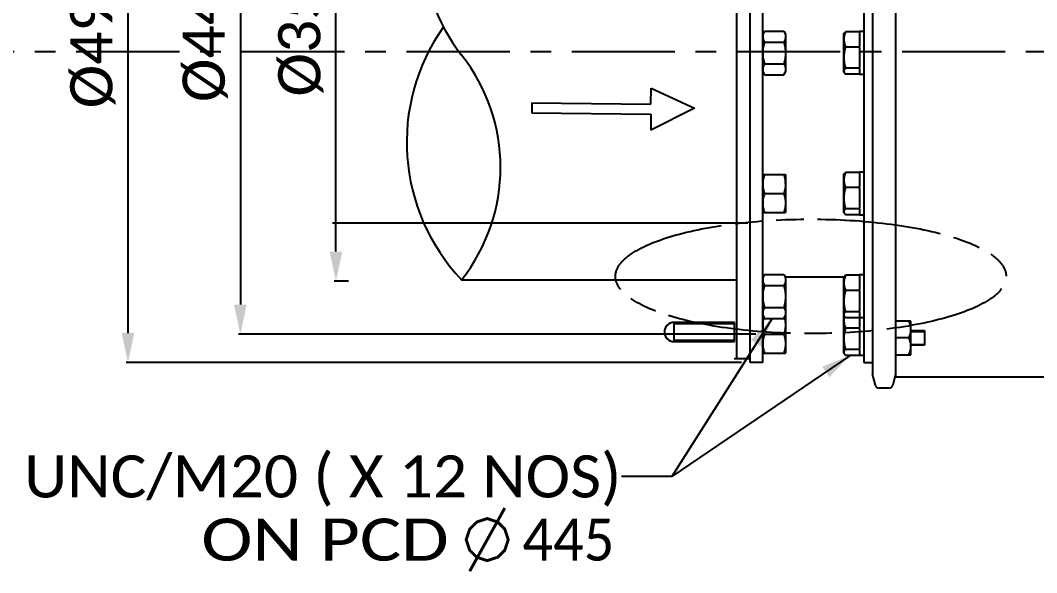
# Model space of a CAD drawing. Header units: millimetres. Extents: x 0 to 7169, y -1866 to 3918.
# Drawn here: x 1413 to 2217, y 276 to 713 of the extents above; entities that cross this region are included whole.
import ezdxf
from ezdxf.enums import TextEntityAlignment as Align

# ---------------------------------------------------------------- set-up
doc = ezdxf.new("R2010")
doc.units = ezdxf.units.MM
doc.header["$LTSCALE"] = 217.8
doc.header["$PDMODE"] = 3
doc.header["$PDSIZE"] = 8
doc.linetypes.add('CENTER', pattern=[0.6, 0.375, -0.075, 0.075, -0.075])
doc.linetypes.add('PHANTOM', pattern=[0.8, 0.45, -0.05, 0.1, -0.05, 0.1, -0.05])
doc.layers.get('0').update_dxf_attribs({"linetype": 'CONTINUOUS'})
doc.layers.get('Defpoints').update_dxf_attribs({"linetype": 'CONTINUOUS'})
for name, color, linetype in [('00_BUW_DATUM', 7, 'CONTINUOUS'), ('02___PRT_ALL_AXES', 7, 'CONTINUOUS'), ('DEFAULT_3', 7, 'PHANTOM')]:
    doc.layers.add(name, color=color, linetype=linetype)
doc.styles.get("Standard").update_dxf_attribs({"font": 'calibri.ttf'})
doc.dimstyles.new('DIMSTYLE_2', dxfattribs={"dimtxt": 33.333333, "dimasz": 23.333333, "dimexe": 1.5, "dimexo": 1, "dimgap": 1.25, "dimtad": 1, "dimdsep": 46, "dimtxsty": 'Standard', "dimblk": '_FILLED', "dimblk1": '_FILLED', "dimblk2": '_FILLED', "dimcen": 0.09, "dimazin": 2, "dimtp": 0.01, "dimtm": 0.01, "dimtfac": 1, "dimtofl": 0, "dimtmove": 0, "dimatfit": 3, "dimldrblk": '_FILLED', "dimfxl": 1, "dimtolj": 1, "dimarcsym": 0})
doc.dimstyles.new('DIMSTYLE_3', dxfattribs={"dimtxt": 33.333333, "dimasz": 23.333333, "dimexe": 1.5, "dimexo": 1, "dimgap": 1.25, "dimtad": 1, "dimdec": 0, "dimdsep": 46, "dimtxsty": 'Standard', "dimblk": '_FILLED', "dimblk1": '_FILLED', "dimblk2": '_FILLED', "dimcen": 0.09, "dimazin": 2, "dimtp": 0.01, "dimtm": 0.01, "dimtfac": 1, "dimtdec": 0, "dimtofl": 0, "dimtmove": 0, "dimatfit": 3, "dimldrblk": '_FILLED', "dimfxl": 1, "dimtolj": 1, "dimarcsym": 0})
doc.dimstyles.get("Standard").update_dxf_attribs({"dimtxt": 23.333333, "dimasz": 23.333333, "dimexe": 1.5, "dimexo": 1, "dimtad": 1, "dimdsep": 46, "dimtxsty": 'Standard', "dimblk": '_FILLED', "dimblk1": '_FILLED', "dimblk2": '_FILLED', "dimcen": 0.09, "dimazin": 2, "dimtol": 1, "dimtp": 0.01, "dimtm": 0.01, "dimtfac": 1, "dimtofl": 0, "dimtmove": 0, "dimatfit": 3, "dimldrblk": '_FILLED', "dimfxl": 1, "dimtolj": 1, "dimarcsym": 0})

# ---------------------------------------------------------------- blocks, each defined once
blk = doc.blocks.new('_FILLED')
at = {"color": 0, "linetype": 'ByBlock'}
blk.add_solid([(0, 0), (-1, 0.214), (-1, -0.214)], dxfattribs=at)
blk = doc.blocks.new('*D266')
at = {"color": 0, "linetype": 'Continuous', "lineweight": -2}
for p, q in [((1990.3, 689.51), (1990.3, 991.87)), ((2013.64, 990.37), (2068.1, 990.37)), ((2091.43, 962.08), (2091.43, 991.87))]:
    blk.add_line(p, q, dxfattribs=at)
at = {"layer": 'Defpoints', "color": 0}
for p in [(2091.43, 990.37), (2091.43, 961.08), (1990.3, 688.51)]:
    blk.add_point(p, dxfattribs=at)
at = {"color": 0, "linetype": 'ByBlock', "lineweight": -2, "xscale": 23.3333333333, "yscale": 23.3333333333, "zscale": 23.3333333333, "rotation": 180}
blk.add_blockref('_FILLED', (1990.3, 990.37), dxfattribs=at)
at = {"color": 0, "linetype": 'ByBlock', "lineweight": -2, "xscale": 23.3333333333, "yscale": 23.3333333333, "zscale": 23.3333333333}
blk.add_blockref('_FILLED', (2091.43, 990.37), dxfattribs=at)
at = {"color": 0, "insert": (2004.04, 1036.07), "char_height": 33.3333, "attachment_point": 1, "line_spacing_factor": 0.9}
blk.add_mtext('\\A1;\\A1;100', dxfattribs=at)
blk = doc.blocks.new('*D267')
at = {"color": 0, "linetype": 'Continuous', "lineweight": -2}
for p, q in [((1676.72, 863.48), (1661.17, 863.48)), ((1662.67, 530.2), (1662.67, 840.14)), ((1672.67, 506.87), (1661.17, 506.87))]:
    blk.add_line(p, q, dxfattribs=at)
at = {"layer": 'Defpoints', "color": 0}
for p in [(1662.67, 863.48), (1677.72, 863.48), (1673.67, 506.87)]:
    blk.add_point(p, dxfattribs=at)
at = {"color": 0, "linetype": 'ByBlock', "lineweight": -2, "xscale": 23.3333333333, "yscale": 23.3333333333, "zscale": 23.3333333333}
for p, rotation in [((1662.67, 863.48), 90), ((1662.67, 506.87), 270)]:
    blk.add_blockref('_FILLED', p, dxfattribs=dict(at, rotation=rotation))
at = {"color": 0, "insert": (1616.97, 652.85), "char_height": 33.333, "attachment_point": 1, "rotation": 90, "line_spacing_factor": 0.9}
blk.add_mtext('\\A1;%%c355', dxfattribs=at)
blk = doc.blocks.new('*D270')
at = {"color": 0, "linetype": 'Continuous', "lineweight": -2}
for p, q in [((1993.64, 909.84), (1585.54, 909.84)), ((1587.04, 886.5), (1587.04, 488.17)), ((1994.98, 464.84), (1585.54, 464.84))]:
    blk.add_line(p, q, dxfattribs=at)
at = {"layer": 'Defpoints', "color": 0}
for p in [(1994.64, 909.84), (1587.04, 464.84), (1995.98, 464.84)]:
    blk.add_point(p, dxfattribs=at)
at = {"color": 0, "linetype": 'ByBlock', "lineweight": -2, "xscale": 23.3333333333, "yscale": 23.3333333333, "zscale": 23.3333333333}
for p, rotation in [((1587.04, 909.84), 90), ((1587.04, 464.84), 270)]:
    blk.add_blockref('_FILLED', p, dxfattribs=dict(at, rotation=rotation))
at = {"color": 0, "insert": (1541.34, 705.18), "char_height": 33.333, "attachment_point": 2, "rotation": 90, "line_spacing_factor": 0.9}
blk.add_mtext('\\A1;%%c445', dxfattribs=at)
blk = doc.blocks.new('*D271')
at = {"color": 0, "linetype": 'Continuous', "lineweight": -2}
for p, q in [((1983.64, 932.34), (1496.62, 932.34)), ((1498.12, 909), (1498.12, 465.67)), ((1983.64, 442.34), (1496.62, 442.34))]:
    blk.add_line(p, q, dxfattribs=at)
at = {"layer": 'Defpoints', "color": 0}
for p in [(1984.64, 932.34), (1498.12, 442.34), (1984.64, 442.34)]:
    blk.add_point(p, dxfattribs=at)
at = {"color": 0, "linetype": 'ByBlock', "lineweight": -2, "xscale": 23.3333333333, "yscale": 23.3333333333, "zscale": 23.3333333333}
for p, rotation in [((1498.12, 932.34), 90), ((1498.12, 442.34), 270)]:
    blk.add_blockref('_FILLED', p, dxfattribs=dict(at, rotation=rotation))
at = {"color": 0, "insert": (1452.43, 700.27), "char_height": 33.333, "attachment_point": 2, "rotation": 90, "line_spacing_factor": 0.9}
blk.add_mtext('\\A1;%%c490', dxfattribs=at)
blk = doc.blocks.new('ARROW_4_BL0', base_point=(1881.99, 2048.48))
at = {"color": 7, "linetype": 'Continuous'}
for p, q in [((1911.91, 2052.37), (1912.07, 2065.14)), ((1912.07, 2065.14), (1946.4, 2049.29)), ((1817.68, 2053.5), (1817.58, 2045.71)), ((1817.68, 2053.5), (1911.91, 2052.37)), ((1817.58, 2045.71), (1911.82, 2044.58)), ((1946.4, 2049.29), (1911.67, 2031.81)), ((1911.82, 2044.58), (1911.67, 2031.81))]:
    blk.add_line(p, q, dxfattribs=at)

msp = doc.modelspace()

# ---------------------------------------------------------------- linework, layer by layer
at = {"color": 0, "linetype": 'Continuous'}
for p, q in [((1979.881, 476.971), (1979.881, 899.471)), ((2077.004, 703.663), (2077.004, 704.135)), ((2077.004, 691.416), (2077.004, 692.541)), ((2077.004, 675.09), (2077.004, 675.951)), ((2077.004, 592.413), (2077.004, 592.885)), ((2077.004, 580.165), (2077.004, 581.291)), ((2077.004, 563.84), (2077.004, 564.701)), ((1988.059, 552.751), (1659.887, 552.751)), ((1988.42, 552.634), (1683.573, 552.634)), ((2077.004, 510.973), (2077.004, 511.444)), ((1979.715, 444.857), (1979.715, 500.199)), ((2077.004, 498.724), (2077.004, 499.85)), ((2077.004, 482.399), (2077.004, 483.261)), ((2117.556, 475.139), (2105.355, 475.139)), ((2117.556, 448.583), (2117.556, 475.139)), ((1977.998, 474.134), (1930.103, 474.127)), ((1930.103, 474.127), (1930.103, 458.964)), ((1930.103, 473.297), (1977.998, 473.297)), ((1977.998, 458.971), (1977.998, 474.134)), ((2077.004, 468.915), (2077.004, 470.041)), ((2117.556, 467.685), (2128.326, 467.61)), ((2117.556, 466.957), (2128.326, 466.957)), ((2128.326, 467.61), (2128.326, 456.037)), ((1977.998, 459.843), (1930.103, 459.843)), ((1930.103, 458.964), (1977.998, 458.971)), ((2116.023, 461.861), (2105.355, 461.861)), ((2077.004, 452.59), (2077.004, 453.451)), ((2128.326, 456.037), (2117.556, 456.037)), ((2117.558, 456.742), (2128.326, 456.742)), ((1989.486, 445.367), (1977.641, 445.367)), ((2105.355, 448.583), (2117.556, 448.583))]:
    msp.add_line(p, q, dxfattribs=at)
for p, q in [((1762.092, 507.892), (1979.881, 507.892)), ((2105.355, 431.039), (2642.881, 431.039))]:
    msp.add_line(p, q)
at = {"color": 0, "linetype": 'Continuous', "const_width": 2.333}
for points in [[(1768.475, 277.221), (1796.253, 327.221)], [(1765.697, 302.221), (1768.475, 310.554), (1774.03, 316.109), (1782.364, 318.887), (1790.697, 316.109), (1796.253, 310.554), (1799.03, 302.221), (1796.253, 293.887), (1790.697, 288.332), (1782.364, 285.554), (1774.03, 288.332), (1768.475, 293.887), (1765.697, 302.221)]]:
    msp.add_lwpolyline(points, dxfattribs=at)
at = {"color": 0, "linetype": 'Continuous'}
for centre, radius, start, end in [((1875.103, 774.598), 143.788, 141.808948, 218.191052), ((1876.588, 616.673), 157.932, 144.696971, 223.533961), ((1649.081, 596.794), 143.788, 321.808948, 38.191052), ((2102.192, 468.551), 15.364, 334.189057, 25.394346), ((1930.103, 466.545), 7.582, 90, 270), ((2102.495, 455.241), 15.061, 333.76316, 26.073325)]:
    msp.add_arc(centre, radius, start, end, dxfattribs=at)
at = {"layer": '00_BUW_DATUM', "color": 0, "linetype": 'Continuous'}
for p, q in [((2000.304, 702.337), (2001.643, 704.658)), ((2001.643, 704.658), (2016.964, 704.658)), ((2016.964, 704.658), (2018.304, 702.337)), ((2018.304, 702.337), (2018.304, 672.337)), ((2064.504, 702.337), (2064.848, 702.933)), ((2064.504, 672.337), (2064.504, 702.337)), ((2077.004, 704.135), (2065.843, 704.135)), ((2077.004, 704.337), (2077.004, 704.135)), ((2080.304, 704.337), (2077.004, 704.337)), ((2077.004, 703.663), (2077.004, 692.541)), ((2001.643, 695.997), (2016.964, 695.997)), ((2077.004, 692.078), (2065.843, 692.078)), ((2077.004, 691.416), (2077.004, 675.951)), ((2001.643, 678.677), (2016.964, 678.677)), ((2000.304, 672.337), (2001.643, 670.016)), ((2001.643, 670.016), (2016.964, 670.016)), ((2016.964, 670.016), (2018.304, 672.337)), ((2064.504, 672.337), (2064.848, 671.741)), ((2077.004, 675.28), (2065.843, 675.28)), ((2077.004, 670.539), (2065.843, 670.539)), ((2077.004, 675.09), (2077.004, 670.337)), ((2080.304, 670.337), (2077.004, 670.337)), ((2000.304, 591.087), (2018.304, 591.087)), ((2018.304, 591.087), (2018.304, 561.087)), ((2064.504, 591.087), (2064.848, 591.683)), ((2064.504, 561.087), (2064.504, 591.087)), ((2077.004, 592.885), (2065.843, 592.885)), ((2077.004, 593.087), (2077.004, 592.885)), ((2080.304, 593.087), (2077.004, 593.087)), ((2077.004, 592.413), (2077.004, 581.291)), ((2077.004, 580.828), (2065.843, 580.828)), ((2077.004, 580.165), (2077.004, 564.701)), ((2001.643, 576.087), (2016.964, 576.087)), ((2077.004, 564.03), (2065.843, 564.03)), ((2077.004, 563.84), (2077.004, 559.087)), ((2000.304, 561.087), (2018.304, 561.087)), ((2064.504, 561.087), (2064.848, 560.491)), ((2077.004, 559.289), (2065.843, 559.289)), ((2080.304, 559.087), (2077.004, 559.087)), ((2000.304, 509.646), (2001.643, 511.967)), ((2001.643, 511.967), (2016.964, 511.967)), ((2016.964, 511.967), (2018.304, 509.646)), ((2018.304, 509.646), (2018.304, 449.837)), ((2064.504, 509.646), (2064.848, 510.242)), ((2064.504, 449.837), (2064.504, 509.646)), ((2077.004, 511.444), (2065.843, 511.444)), ((2077.004, 511.646), (2077.004, 511.444)), ((2080.304, 511.646), (2077.004, 511.646)), ((2077.004, 510.973), (2077.004, 499.85)), ((2001.643, 503.307), (2016.964, 503.307)), ((2077.004, 499.387), (2065.843, 499.387)), ((2077.004, 498.724), (2077.004, 483.261)), ((2001.643, 485.986), (2016.964, 485.986)), ((2077.004, 482.59), (2065.843, 482.59)), ((2000.304, 479.646), (2001.643, 477.326)), ((2001.643, 477.326), (2016.964, 477.326)), ((2016.964, 477.326), (2018.304, 479.646)), ((2064.504, 479.646), (2064.848, 479.051)), ((2077.004, 477.849), (2065.843, 477.849)), ((2077.004, 482.399), (2077.004, 470.041)), ((2080.304, 477.646), (2077.004, 477.646)), ((2077.004, 469.578), (2065.843, 469.578)), ((2077.004, 468.915), (2077.004, 453.451)), ((2001.643, 464.837), (2016.964, 464.837)), ((2077.004, 452.78), (2065.843, 452.78)), ((2077.004, 452.59), (2077.004, 447.837)), ((2000.304, 449.837), (2018.304, 449.837)), ((2064.504, 449.837), (2064.848, 449.241)), ((2077.004, 448.039), (2065.843, 448.039)), ((2080.304, 447.837), (2077.004, 447.837))]:
    msp.add_line(p, q, dxfattribs=at)
for centre, start, end in [((2019.918, 583.585), 176.605569, 179.993263), ((1998.69, 583.585), 0.006737, 3.394431)]:
    msp.add_arc(centre, 19.614, start, end, dxfattribs=at)
for points, knots in [([(2001.643, 704.658), (2001.251, 703.978), (2000.58, 702.596), (2000.304, 701.067), (2000.304, 700.327)], [0, 0, 0, 0, 0.5149311, 1, 1, 1, 1]), ([(2000.304, 700.327), (2000.304, 699.588), (2000.58, 698.058), (2001.251, 696.677), (2001.643, 695.997)], [0, 0, 0, 0, 0.4850689, 1, 1, 1, 1]), ([(2016.964, 704.658), (2017.356, 703.978), (2018.027, 702.596), (2018.304, 701.067), (2018.304, 700.327)], [0, 0, 0, 0, 0.5149311, 1, 1, 1, 1]), ([(2018.304, 700.327), (2018.304, 699.588), (2018.027, 698.058), (2017.356, 696.677), (2016.964, 695.997)], [0, 0, 0, 0, 0.4850689, 1, 1, 1, 1]), ([(2065.843, 704.135), (2065.443, 703.168), (2064.767, 701.203), (2064.504, 699.129), (2064.504, 698.106)], [0, 0, 0, 0, 0.5056364, 1, 1, 1, 1]), ([(2064.848, 702.933), (2064.908, 703.037), (2065.193, 703.474), (2065.552, 703.859), (2065.843, 704.135)], [0, 0, 0, 0, 0.2310069, 1, 1, 1, 1]), ([(2001.643, 695.997), (2001.237, 694.59), (2000.559, 691.734), (2000.304, 688.801), (2000.304, 687.337)], [0, 0, 0, 0, 0.5001043, 1, 1, 1, 1]), ([(2016.964, 695.997), (2017.37, 694.59), (2018.048, 691.734), (2018.304, 688.801), (2018.304, 687.337)], [0, 0, 0, 0, 0.5001043, 1, 1, 1, 1]), ([(2064.504, 698.106), (2064.504, 697.084), (2064.767, 695.01), (2065.443, 693.044), (2065.843, 692.078)], [0, 0, 0, 0, 0.4943637, 1, 1, 1, 1]), ([(2065.843, 692.078), (2065.438, 690.715), (2064.76, 687.946), (2064.504, 685.099), (2064.504, 683.679)], [0, 0, 0, 0, 0.5004423, 1, 1, 1, 1]), ([(2000.304, 687.337), (2000.304, 685.873), (2000.559, 682.94), (2001.237, 680.084), (2001.643, 678.677)], [0, 0, 0, 0, 0.4998957, 1, 1, 1, 1]), ([(2018.304, 687.337), (2018.304, 685.873), (2018.048, 682.94), (2017.37, 680.084), (2016.964, 678.677)], [0, 0, 0, 0, 0.4998957, 1, 1, 1, 1]), ([(2064.504, 683.679), (2064.504, 682.259), (2064.76, 679.412), (2065.438, 676.644), (2065.843, 675.28)], [0, 0, 0, 0, 0.4995577, 1, 1, 1, 1]), ([(2001.643, 678.677), (2001.251, 677.997), (2000.58, 676.616), (2000.304, 675.086), (2000.304, 674.347)], [0, 0, 0, 0, 0.5149311, 1, 1, 1, 1]), ([(2016.964, 678.677), (2017.356, 677.997), (2018.027, 676.616), (2018.304, 675.086), (2018.304, 674.347)], [0, 0, 0, 0, 0.5149311, 1, 1, 1, 1]), ([(2000.304, 674.347), (2000.304, 673.607), (2000.58, 672.078), (2001.251, 670.696), (2001.643, 670.016)], [0, 0, 0, 0, 0.4850689, 1, 1, 1, 1]), ([(2018.304, 674.347), (2018.304, 673.607), (2018.027, 672.078), (2017.356, 670.696), (2016.964, 670.016)], [0, 0, 0, 0, 0.4850689, 1, 1, 1, 1]), ([(2065.843, 675.28), (2065.649, 675.096), (2065.293, 674.729), (2064.858, 674.141), (2064.572, 673.536), (2064.504, 673.113), (2064.504, 672.91)], [0, 0, 0, 0, 0.2876594, 0.5479439, 0.7823335, 1, 1, 1, 1]), ([(2064.504, 672.91), (2064.504, 672.812), (2064.534, 672.403), (2064.692, 672.011), (2064.848, 671.741)], [0, 0, 0, 0, 0.2397778, 1, 1, 1, 1]), ([(2064.848, 671.741), (2064.908, 671.637), (2065.193, 671.2), (2065.552, 670.815), (2065.843, 670.539)], [0, 0, 0, 0, 0.2310069, 1, 1, 1, 1]), ([(2001.643, 591.087), (2001.471, 590.571), (2000.835, 588.507), (2000.434, 586.361), (2000.338, 584.746)], [0, 0, 0, 0, 0.2515886, 1, 1, 1, 1]), ([(2016.964, 591.087), (2017.136, 590.571), (2017.772, 588.507), (2018.174, 586.361), (2018.269, 584.746)], [0, 0, 0, 0, 0.2515886, 1, 1, 1, 1]), ([(2065.843, 592.885), (2065.443, 591.918), (2064.767, 589.953), (2064.504, 587.879), (2064.504, 586.856)], [0, 0, 0, 0, 0.5056364, 1, 1, 1, 1]), ([(2064.848, 591.683), (2064.908, 591.787), (2065.193, 592.224), (2065.552, 592.609), (2065.843, 592.885)], [0, 0, 0, 0, 0.2310069, 1, 1, 1, 1]), ([(2000.304, 583.587), (2000.304, 582.318), (2000.562, 579.765), (2001.239, 577.3), (2001.643, 576.087)], [0, 0, 0, 0, 0.4981271, 1, 1, 1, 1]), ([(2018.304, 583.587), (2018.304, 582.318), (2018.045, 579.765), (2017.368, 577.3), (2016.964, 576.087)], [0, 0, 0, 0, 0.4981271, 1, 1, 1, 1]), ([(2064.504, 586.856), (2064.504, 585.834), (2064.767, 583.76), (2065.443, 581.794), (2065.843, 580.828)], [0, 0, 0, 0, 0.4943637, 1, 1, 1, 1]), ([(2065.843, 580.828), (2065.438, 579.465), (2064.76, 576.696), (2064.504, 573.849), (2064.504, 572.429)], [0, 0, 0, 0, 0.5004423, 1, 1, 1, 1]), ([(2001.643, 576.087), (2001.239, 574.874), (2000.562, 572.409), (2000.304, 569.856), (2000.304, 568.587)], [0, 0, 0, 0, 0.5018729, 1, 1, 1, 1]), ([(2016.964, 576.087), (2017.368, 574.874), (2018.045, 572.409), (2018.304, 569.856), (2018.304, 568.587)], [0, 0, 0, 0, 0.5018729, 1, 1, 1, 1]), ([(2064.504, 572.429), (2064.504, 571.009), (2064.76, 568.162), (2065.438, 565.394), (2065.843, 564.03)], [0, 0, 0, 0, 0.4995577, 1, 1, 1, 1]), ([(2000.304, 568.587), (2000.304, 567.318), (2000.562, 564.765), (2001.239, 562.3), (2001.643, 561.087)], [0, 0, 0, 0, 0.4981271, 1, 1, 1, 1]), ([(2018.304, 568.587), (2018.304, 567.318), (2018.045, 564.765), (2017.368, 562.3), (2016.964, 561.087)], [0, 0, 0, 0, 0.4981271, 1, 1, 1, 1]), ([(2065.843, 564.03), (2065.649, 563.846), (2065.293, 563.479), (2064.858, 562.891), (2064.572, 562.286), (2064.504, 561.863), (2064.504, 561.66)], [0, 0, 0, 0, 0.2876594, 0.5479439, 0.7823335, 1, 1, 1, 1]), ([(2064.504, 561.66), (2064.504, 561.562), (2064.534, 561.153), (2064.692, 560.761), (2064.848, 560.491)], [0, 0, 0, 0, 0.2397778, 1, 1, 1, 1]), ([(2064.848, 560.491), (2064.908, 560.387), (2065.193, 559.95), (2065.552, 559.565), (2065.843, 559.289)], [0, 0, 0, 0, 0.2310069, 1, 1, 1, 1]), ([(2001.643, 511.967), (2001.251, 511.287), (2000.58, 509.906), (2000.304, 508.376), (2000.304, 507.637)], [0, 0, 0, 0, 0.5149311, 1, 1, 1, 1]), ([(2000.304, 507.637), (2000.304, 506.897), (2000.58, 505.368), (2001.251, 503.986), (2001.643, 503.307)], [0, 0, 0, 0, 0.4850689, 1, 1, 1, 1]), ([(2016.964, 511.967), (2017.356, 511.287), (2018.027, 509.906), (2018.304, 508.376), (2018.304, 507.637)], [0, 0, 0, 0, 0.5149311, 1, 1, 1, 1]), ([(2018.304, 507.637), (2018.304, 506.897), (2018.027, 505.368), (2017.356, 503.986), (2016.964, 503.307)], [0, 0, 0, 0, 0.4850689, 1, 1, 1, 1]), ([(2065.843, 511.444), (2065.443, 510.478), (2064.767, 508.512), (2064.504, 506.438), (2064.504, 505.416)], [0, 0, 0, 0, 0.5056364, 1, 1, 1, 1]), ([(2064.848, 510.242), (2064.908, 510.346), (2065.193, 510.784), (2065.552, 511.168), (2065.843, 511.444)], [0, 0, 0, 0, 0.2310069, 1, 1, 1, 1]), ([(2001.643, 503.307), (2001.237, 501.9), (2000.559, 499.043), (2000.304, 496.11), (2000.304, 494.646)], [0, 0, 0, 0, 0.5001043, 1, 1, 1, 1]), ([(2016.964, 503.307), (2017.37, 501.9), (2018.048, 499.043), (2018.304, 496.11), (2018.304, 494.646)], [0, 0, 0, 0, 0.5001043, 1, 1, 1, 1]), ([(2064.504, 505.416), (2064.504, 504.393), (2064.767, 502.319), (2065.443, 500.354), (2065.843, 499.387)], [0, 0, 0, 0, 0.4943637, 1, 1, 1, 1]), ([(2065.843, 499.387), (2065.438, 498.024), (2064.76, 495.255), (2064.504, 492.409), (2064.504, 490.989)], [0, 0, 0, 0, 0.5004423, 1, 1, 1, 1]), ([(2000.304, 494.646), (2000.304, 493.182), (2000.559, 490.25), (2001.237, 487.393), (2001.643, 485.986)], [0, 0, 0, 0, 0.4998957, 1, 1, 1, 1]), ([(2018.304, 494.646), (2018.304, 493.182), (2018.048, 490.25), (2017.37, 487.393), (2016.964, 485.986)], [0, 0, 0, 0, 0.4998957, 1, 1, 1, 1]), ([(2064.504, 490.989), (2064.504, 489.568), (2064.76, 486.722), (2065.438, 483.953), (2065.843, 482.59)], [0, 0, 0, 0, 0.4995577, 1, 1, 1, 1]), ([(2001.643, 485.986), (2001.251, 485.306), (2000.58, 483.925), (2000.304, 482.395), (2000.304, 481.656)], [0, 0, 0, 0, 0.5149311, 1, 1, 1, 1]), ([(2016.964, 485.986), (2017.356, 485.306), (2018.027, 483.925), (2018.304, 482.395), (2018.304, 481.656)], [0, 0, 0, 0, 0.5149311, 1, 1, 1, 1]), ([(2065.843, 482.59), (2065.649, 482.405), (2065.293, 482.038), (2064.858, 481.45), (2064.572, 480.845), (2064.504, 480.422), (2064.504, 480.219)], [0, 0, 0, 0, 0.2876594, 0.5479439, 0.7823335, 1, 1, 1, 1]), ([(2000.304, 481.656), (2000.304, 480.917), (2000.58, 479.387), (2001.251, 478.006), (2001.643, 477.326)], [0, 0, 0, 0, 0.4850689, 1, 1, 1, 1]), ([(2001.142, 478.19), (2000.881, 477.235), (2000.457, 475.3), (2000.304, 473.322), (2000.304, 472.337)], [0, 0, 0, 0, 0.5012291, 1, 1, 1, 1]), ([(2018.304, 481.656), (2018.304, 480.917), (2018.027, 479.387), (2017.356, 478.006), (2016.964, 477.326)], [0, 0, 0, 0, 0.4850689, 1, 1, 1, 1]), ([(2017.465, 478.19), (2017.727, 477.235), (2018.15, 475.3), (2018.304, 473.322), (2018.304, 472.337)], [0, 0, 0, 0, 0.5012291, 1, 1, 1, 1]), ([(2064.504, 480.219), (2064.504, 480.121), (2064.534, 479.712), (2064.692, 479.32), (2064.848, 479.051)], [0, 0, 0, 0, 0.2397778, 1, 1, 1, 1]), ([(2064.927, 478.912), (2064.859, 478.64), (2064.617, 477.554), (2064.504, 476.438), (2064.504, 475.606)], [0, 0, 0, 0, 0.251959, 1, 1, 1, 1]), ([(2064.504, 475.606), (2064.504, 474.584), (2064.767, 472.51), (2065.443, 470.544), (2065.843, 469.578)], [0, 0, 0, 0, 0.4943637, 1, 1, 1, 1]), ([(2064.848, 479.051), (2064.908, 478.946), (2065.193, 478.509), (2065.552, 478.125), (2065.843, 477.849)], [0, 0, 0, 0, 0.2310069, 1, 1, 1, 1]), ([(2000.304, 472.337), (2000.304, 471.068), (2000.562, 468.515), (2001.239, 466.05), (2001.643, 464.837)], [0, 0, 0, 0, 0.4981271, 1, 1, 1, 1]), ([(2018.304, 472.337), (2018.304, 471.068), (2018.045, 468.515), (2017.368, 466.05), (2016.964, 464.837)], [0, 0, 0, 0, 0.4981271, 1, 1, 1, 1]), ([(2065.843, 469.578), (2065.438, 468.215), (2064.76, 465.446), (2064.504, 462.599), (2064.504, 461.179)], [0, 0, 0, 0, 0.5004423, 1, 1, 1, 1]), ([(2001.643, 464.837), (2001.239, 463.624), (2000.562, 461.159), (2000.304, 458.606), (2000.304, 457.337)], [0, 0, 0, 0, 0.5018729, 1, 1, 1, 1]), ([(2016.964, 464.837), (2017.368, 463.624), (2018.045, 461.159), (2018.304, 458.606), (2018.304, 457.337)], [0, 0, 0, 0, 0.5018729, 1, 1, 1, 1]), ([(2064.504, 461.179), (2064.504, 459.759), (2064.76, 456.912), (2065.438, 454.144), (2065.843, 452.78)], [0, 0, 0, 0, 0.4995577, 1, 1, 1, 1]), ([(2000.304, 457.337), (2000.304, 456.068), (2000.562, 453.515), (2001.239, 451.05), (2001.643, 449.837)], [0, 0, 0, 0, 0.4981271, 1, 1, 1, 1]), ([(2018.304, 457.337), (2018.304, 456.068), (2018.045, 453.515), (2017.368, 451.05), (2016.964, 449.837)], [0, 0, 0, 0, 0.4981271, 1, 1, 1, 1]), ([(2065.843, 452.78), (2065.649, 452.596), (2065.293, 452.229), (2064.858, 451.641), (2064.572, 451.036), (2064.504, 450.613), (2064.504, 450.41)], [0, 0, 0, 0, 0.2876594, 0.5479439, 0.7823335, 1, 1, 1, 1]), ([(2064.504, 450.41), (2064.504, 450.312), (2064.534, 449.903), (2064.692, 449.511), (2064.848, 449.241)], [0, 0, 0, 0, 0.2397778, 1, 1, 1, 1]), ([(2064.848, 449.241), (2064.908, 449.137), (2065.193, 448.7), (2065.552, 448.315), (2065.843, 448.039)], [0, 0, 0, 0, 0.2310069, 1, 1, 1, 1])]:
    msp.add_open_spline(points, degree=3, knots=knots, dxfattribs=at)
at = {"layer": '02___PRT_ALL_AXES', "color": 0, "linetype": 'Continuous'}
for p, q in [((1990.304, 442.337), (1990.304, 932.337)), ((2000.304, 442.337), (2000.304, 932.337)), ((2080.304, 932.337), (2080.304, 442.337)), ((2087.252, 843.309), (2087.252, 433.147)), ((2105.355, 843.309), (2105.355, 431.039)), ((2064.614, 509.837), (2018.194, 509.837)), ((2000.304, 442.337), (1990.304, 442.337)), ((2080.304, 442.337), (2087.252, 442.337)), ((2089.447, 424.455), (2087.252, 433.147)), ((2105.355, 433.147), (2103.16, 424.455)), ((2100.057, 422.039), (2092.55, 422.039))]:
    msp.add_line(p, q, dxfattribs=at)
at = {"layer": '02___PRT_ALL_AXES', "color": 0, "linetype": 'CENTER'}
msp.add_line((2845.637, 688.221), (143.674, 688.221), dxfattribs=at)
at = {"layer": '02___PRT_ALL_AXES', "color": 0, "linetype": 'Continuous'}
for centre, start, end in [((2092.55, 425.239), 194.172338, 270), ((2100.057, 425.239), 270, 345.827662)]:
    msp.add_arc(centre, 3.2, start, end, dxfattribs=at)
at = {"layer": 'DEFAULT_3', "color": 0, "linetype": 'PHANTOM'}
msp.add_ellipse((2038.347, 510.536), major_axis=(-154.543, 0), ratio=0.2929336, dxfattribs=at)

# ---------------------------------------------------------------- block references
at = {"color": 0, "linetype": 'Continuous'}
msp.add_blockref('ARROW_4_BL0', (1881.991, 642.84), dxfattribs=at)

# ---------------------------------------------------------------- texts
for s, height, width, p, p2 in [('3/4"-10 UNC/M20 ( X 12 NOS)', 33.33333, 1.012804, (1237.941, 335.554), (1888.525, 335.554)), ('                       ON PCD ', 33.33333, 1.165288, (1237.941, 285.554), (1765.697, 285.554)), ('445', 33.3333, 0.911286, (1810.142, 285.554), (1882.904, 285.554))]:
    msp.add_text(s, height=height, dxfattribs=dict(at, width=width)).set_placement(p, p2, align=Align.FIT)

# ---------------------------------------------------------------- dimensions: what is measured, and where the dimension line sits
dim = msp.add_linear_dim(base=(2091.433, 990.372), p1=(1990.304, 688.51), p2=(2091.433, 961.079), text='\\A1;100', dimstyle='DIMSTYLE_3', override={"dimtxsty": 'Standard'}, dxfattribs=at)
dim.commit()
dim.dimension.update_dxf_attribs({"geometry": '*D266', "text_midpoint": (2040.823, 990.372), "dimtype": 160})
for base, p1, p2, picture, middle in [((1498.123, 442.337), (1984.637, 932.337), (1984.637, 442.337), '*D271', (1498.123, 700.27)), ((1587.035, 464.837), (1994.637, 909.837), (1995.977, 464.837), '*D270', (1587.035, 705.184))]:
    dim = msp.add_linear_dim(base=base, p1=p1, p2=p2, angle=270, text='%%c<>', dimstyle='DIMSTYLE_2', dxfattribs=at)
    dim.commit()
    dim.dimension.update_dxf_attribs({"geometry": picture, "text_midpoint": middle, "dimtype": 160})
dim = msp.add_linear_dim(base=(1662.666, 863.475), p1=(1673.666, 506.866), p2=(1677.724, 863.475), angle=90, text='%%c355', dimstyle='DIMSTYLE_2', override={"dimtxsty": 'Standard'}, dxfattribs=at)
dim.commit()
dim.dimension.update_dxf_attribs({"geometry": '*D267', "text_midpoint": (1662.666, 707.393), "dimtype": 160})

# ---------------------------------------------------------------- leaders
for points in [[(2007.804, 477.326), (1928.525, 352.221), (1888.525, 352.221)], [(2069.522, 448.039), (1928.525, 352.221), (1888.525, 352.221)]]:
    msp.add_leader(points, dimstyle='Standard', override={"dimtad": 0}, dxfattribs=at)

doc.saveas('drawing.dxf')
